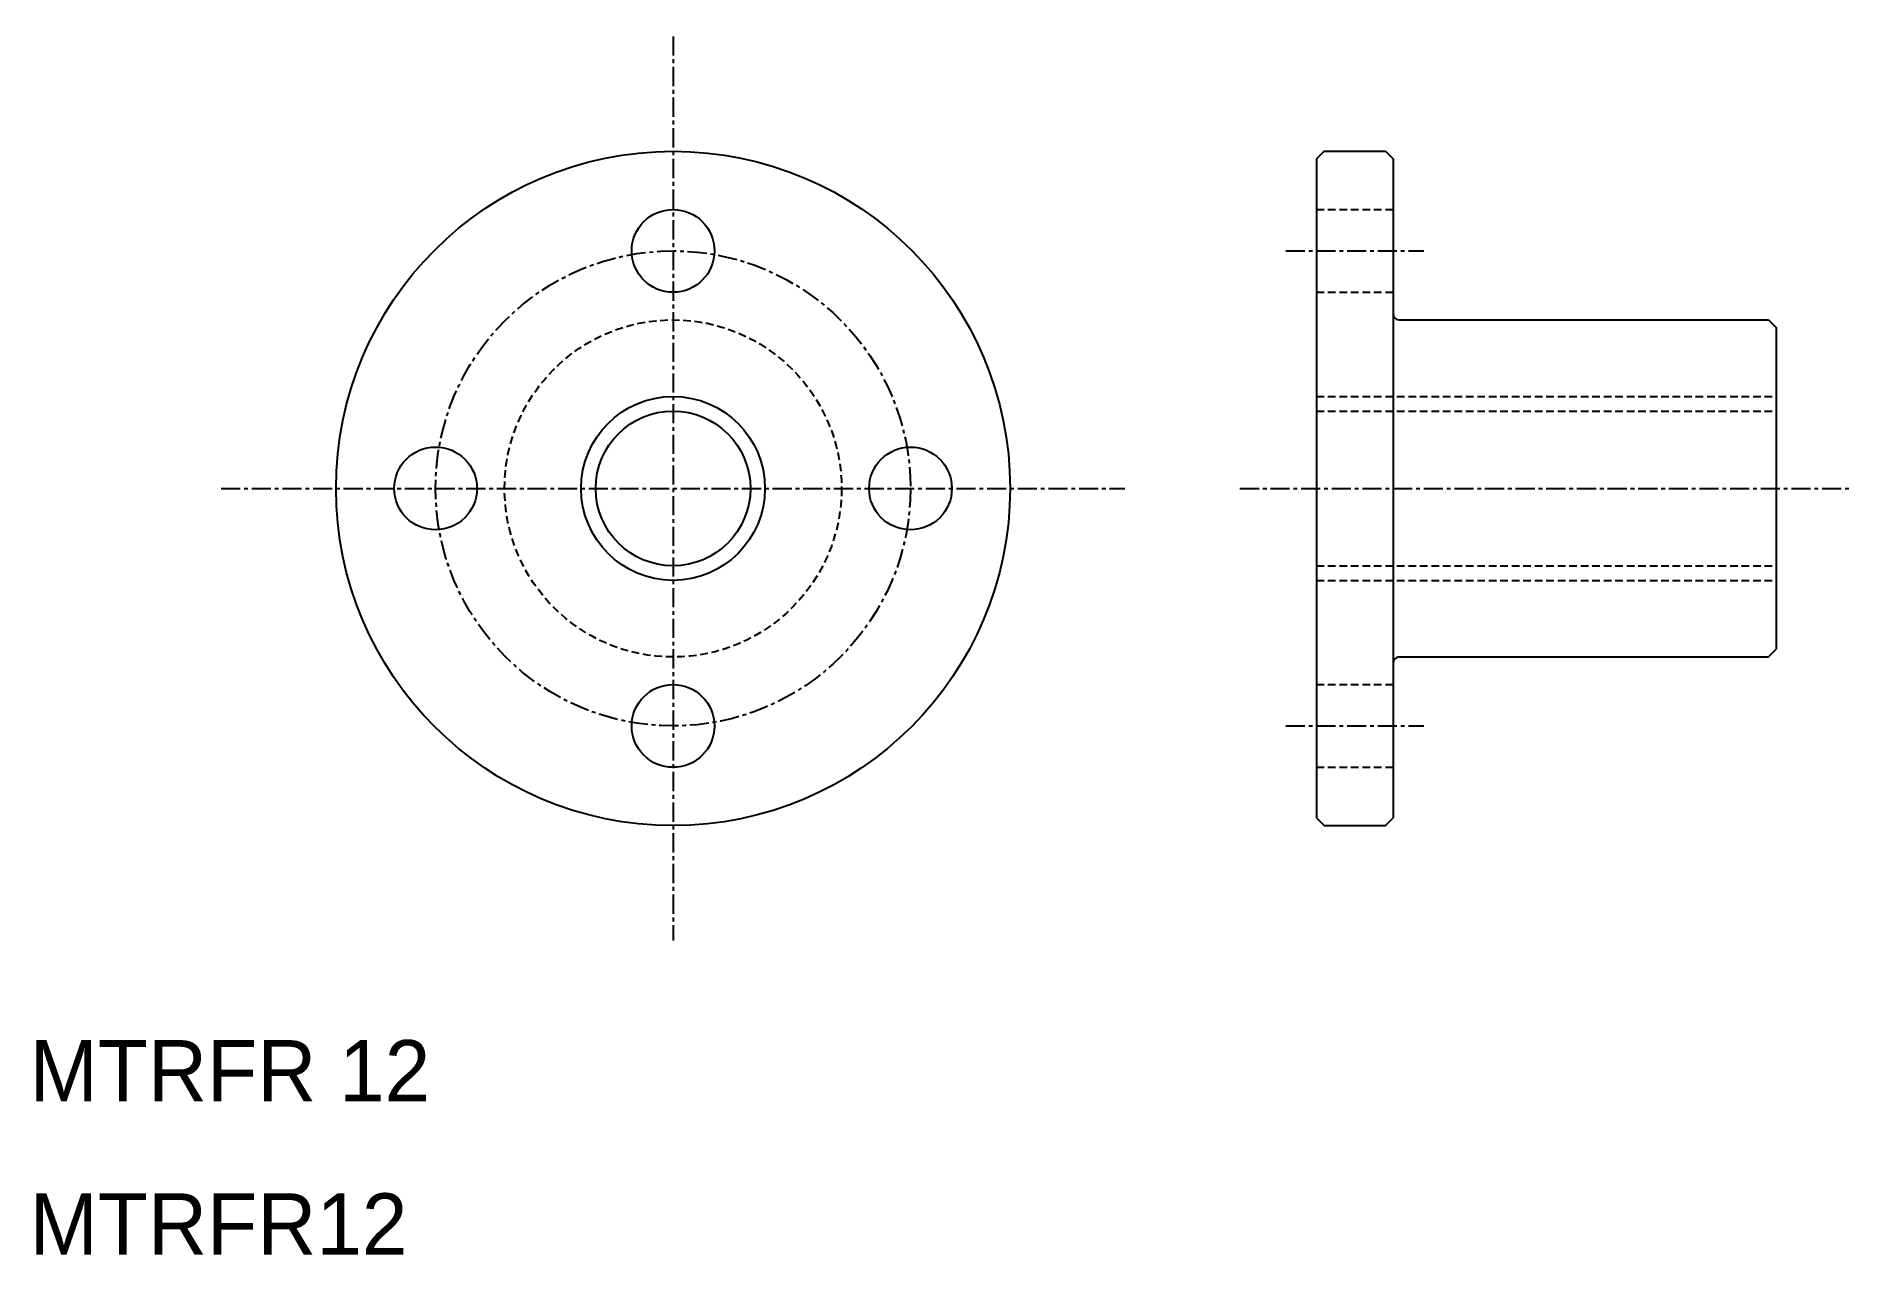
# Model space of a CAD drawing. Extents: x 10 to 129, y 10 to 90.
import ezdxf

# ---------------------------------------------------------------- set-up
doc = ezdxf.new("R2010")
doc.units = 0
doc.linetypes.add('CENTER', pattern=[2, 1.25, -0.25, 0.25, -0.25])
doc.linetypes.add('DASHED', pattern=[0.75, 0.5, -0.25])
doc.layers.get('0').update_dxf_attribs({"linetype": 'CONTINUOUS'})
doc.layers.add('CENTER', color=1, linetype='CENTER')

msp = doc.modelspace()

# ---------------------------------------------------------------- linework, layer by layer
at = {"color": 7, "linetype": 'CONTINUOUS'}
for p, q in [((94.4999, 82), (93.9999, 81.5)), ((94.4999, 82), (98.4999, 82)), ((98.4999, 82), (98.9999, 81.5)), ((93.9999, 81.5), (93.9999, 38.5)), ((98.9999, 81.5), (98.9999, 38.5)), ((93.9999, 71), (93.9999, 71.0001)), ((99.3999, 71), (123.4999, 71)), ((123.4999, 71), (123.9999, 70.5)), ((123.9999, 70.5), (123.9999, 49.5)), ((93.9999, 60), (94, 60)), ((99.3999, 49), (123.4999, 49)), ((123.4999, 49), (123.9999, 49.5)), ((93.9999, 38.5), (94.4999, 38)), ((94.4999, 38), (98.4999, 38)), ((98.4999, 38), (98.9999, 38.5))]:
    msp.add_line(p, q, dxfattribs=at)
at = {"color": 3, "linetype": 'DASHED'}
for p, q in [((93.9999, 78.2), (98.9999, 78.2)), ((93.9999, 72.8), (98.9999, 72.8)), ((93.9999, 66), (123.9999, 66)), ((93.9999, 65.05), (123.9999, 65.05)), ((93.9999, 54.95), (123.9999, 54.95)), ((93.9999, 54), (123.9999, 54)), ((93.9999, 47.2), (98.9999, 47.2)), ((93.9999, 41.8), (98.9999, 41.8))]:
    msp.add_line(p, q, dxfattribs=at)
at = {"color": 7, "linetype": 'CONTINUOUS'}
for centre, radius in [((52, 60), 22), ((52, 75.5), 2.7), ((52, 60), 5.05), ((36.5, 60), 2.7), ((67.5, 60), 2.7), ((52, 44.5), 2.7)]:
    msp.add_circle(centre, radius, dxfattribs=at)
at = {"color": 3, "linetype": 'DASHED'}
msp.add_circle((52, 60), 11, dxfattribs=at)
at = {"color": 3, "linetype": 'CONTINUOUS'}
msp.add_circle((52, 60), 6, dxfattribs=at)
at = {"color": 7, "linetype": 'CONTINUOUS'}
for centre, start, end in [((99.3999, 71.4), 180, 270), ((99.3999, 48.6), 90, 180)]:
    msp.add_arc(centre, 0.4, start, end, dxfattribs=at)
at = {"layer": 'CENTER', "color": 1, "linetype": 'CENTER'}
for p, q in [((52, 89.5), (52, 30.5)), ((91.9999, 75.5), (100.9999, 75.5)), ((22.5, 60), (81.5, 60)), ((88.9999, 60), (128.9999, 60)), ((91.9999, 44.5), (100.9999, 44.5))]:
    msp.add_line(p, q, dxfattribs=at)
msp.add_circle((52, 60), 15.5, dxfattribs=at)

# ---------------------------------------------------------------- texts
at = {"color": 7, "linetype": 'CONTINUOUS'}
for s, p in [('MTRFR 12', (10, 20)), ('MTRFR12', (10, 10))]:
    msp.add_text(s, height=4, dxfattribs=at).set_placement(p)

doc.saveas('drawing.dxf')
